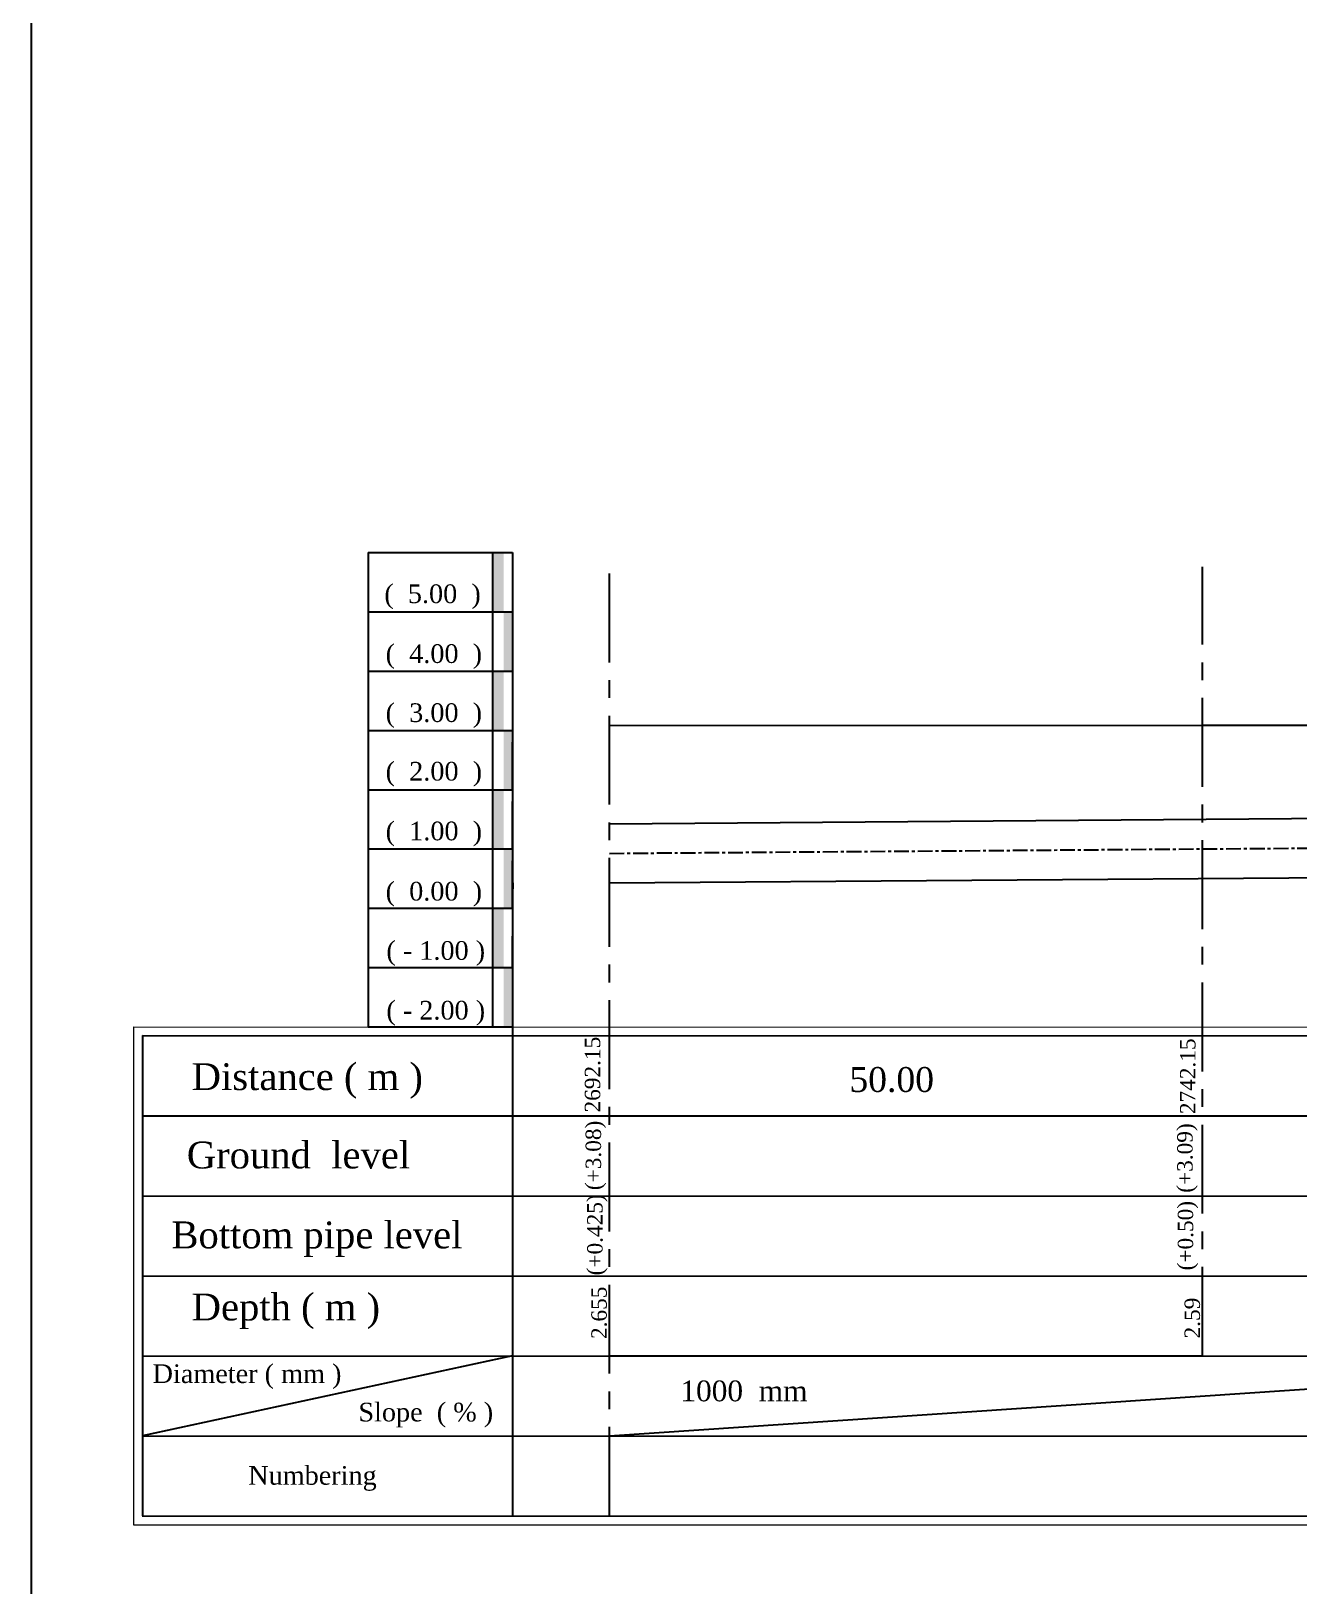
# Model space of a CAD drawing. Header units: inches. Extents: x 1824 to 2531, y 1185 to 2290.
# Drawn here: x 1824.4 to 1931.3, y 1427.7 to 1558.9 of the extents above; entities that cross this region are included whole.
import ezdxf

# ---------------------------------------------------------------- set-up
doc = ezdxf.new("R2010")
doc.units = ezdxf.units.IN
doc.header["$MEASUREMENT"] = 0
doc.linetypes.add('CENTER', pattern=[2, 1.25, -0.25, 0.25, -0.25])
doc.layers.add('4', color=85, linetype='Continuous')
doc.layers.add('KHRRBA', color=6, linetype='Continuous')
doc.layers.add('table3', color=150, linetype='Continuous', lineweight=15)
doc.layers.add('table5', color=5, linetype='Continuous', lineweight=25)
doc.styles.add('ROMANTIC', font='times.ttf')

msp = doc.modelspace()

# ---------------------------------------------------------------- hatches: boundary and pattern name
for points in [[(1864.22, 1514.9), (1863.29, 1514.9), (1863.29, 1509.9), (1864.22, 1509.9)], [(1864.97, 1509.9), (1864.22, 1509.9), (1864.22, 1504.9), (1864.97, 1504.9)], [(1864.22, 1504.9), (1863.29, 1504.9), (1863.29, 1499.9), (1864.22, 1499.9)], [(1864.97, 1499.9), (1864.22, 1499.9), (1864.22, 1494.9), (1864.97, 1494.9)], [(1864.22, 1494.9), (1863.29, 1494.9), (1863.29, 1489.9), (1864.22, 1489.9)], [(1864.97, 1489.9), (1864.22, 1489.9), (1864.22, 1484.9), (1864.97, 1484.9)], [(1864.22, 1484.9), (1863.29, 1484.9), (1863.29, 1479.9), (1864.22, 1479.9)], [(1864.97, 1479.9), (1864.22, 1479.9), (1864.22, 1474.9), (1864.97, 1474.9)]]:
    msp.add_hatch(color=5).paths.add_polyline_path(points)

# ---------------------------------------------------------------- linework, layer by layer
for p, q in [((1824.37, 1684.78), (1824.37, 1184.78)), ((1864.97, 1474.9), (1864.97, 1474.9))]:
    msp.add_line(p, q)
at = {"color": 3}
for p, q in [((1873.17, 1500.3), (1923.14, 1500.35)), ((1923.14, 1500.35), (1973.14, 1500.35))]:
    msp.add_line(p, q, dxfattribs=at)
at = {"color": 5}
for p, q in [((1864.97, 1494.9), (1864.97, 1498.9)), ((1864.97, 1489.9), (1864.97, 1493.9)), ((1873.14, 1492.03), (1973.14, 1492.78)), ((1864.97, 1484.9), (1864.97, 1488.9)), ((1864.97, 1484.9), (1864.97, 1488.7)), ((1864.97, 1484.9), (1864.97, 1488.7)), ((1864.97, 1484.9), (1864.97, 1488.5)), ((1864.97, 1484.9), (1864.97, 1487.78)), ((1873.14, 1487.03), (1973.14, 1487.78)), ((1864.97, 1484.9), (1865.01, 1487.03)), ((1864.97, 1484.9), (1864.97, 1485.4)), ((1864.97, 1484.9), (1864.97, 1483.7)), ((1864.97, 1484.9), (1864.97, 1482.25)), ((1864.97, 1484.9), (1864.97, 1482.9)), ((1864.97, 1484.9), (1864.97, 1482.9)), ((1873.14, 1485.4), (1873.14, 1485.4)), ((1864.97, 1479.9), (1864.97, 1482.55)), ((1864.97, 1479.9), (1864.97, 1482.4)), ((1864.97, 1474.9), (1864.97, 1469.9)), ((1873.14, 1447.14), (1923.14, 1447.14)), ((1873.14, 1440.39), (1973.14, 1447.12))]:
    msp.add_line(p, q, dxfattribs=at)
at = {"color": 1, "linetype": 'CENTER'}
msp.add_line((1873.14, 1489.53), (1973.14, 1490.28), dxfattribs=at)
at = {"layer": '4', "linetype": 'CENTER', "ltscale": 6}
for p, q in [((1873.14, 1433.64), (1873.14, 1513.71)), ((1923.14, 1447.14), (1923.14, 1513.69))]:
    msp.add_line(p, q, dxfattribs=at)
at = {"layer": 'table3'}
for p, q in [((1833.01, 1474.9), (1833.01, 1432.9)), ((1833.01, 1474.9), (2426.47, 1474.74)), ((1833, 1432.9), (2426.47, 1432.74))]:
    msp.add_line(p, q, dxfattribs=at)
at = {"layer": 'table5'}
for p, q in [((1852.8, 1514.9), (1852.8, 1474.9)), ((1852.8, 1514.9), (1864.97, 1514.9)), ((1863.29, 1514.9), (1863.29, 1474.9)), ((1864.97, 1514.9), (1864.97, 1474.9)), ((1852.8, 1509.9), (1864.97, 1509.9)), ((1852.8, 1504.9), (1864.97, 1504.9)), ((1852.8, 1504.9), (1864.97, 1504.9)), ((1852.8, 1499.9), (1864.97, 1499.9)), ((1852.8, 1494.9), (1864.97, 1494.9)), ((1852.8, 1489.9), (1864.97, 1489.9)), ((1852.8, 1489.9), (1864.97, 1489.9)), ((1852.8, 1484.9), (1864.97, 1484.9)), ((1852.8, 1479.9), (1864.97, 1479.9)), ((1852.8, 1474.9), (1864.97, 1474.9)), ((1852.8, 1474.9), (1864.97, 1474.9)), ((1852.8, 1474.9), (1864.97, 1474.9)), ((1864.97, 1474.15), (1864.97, 1433.65)), ((1864.97, 1447.15), (1833.76, 1440.4))]:
    msp.add_line(p, q, dxfattribs=at)
at = {"layer": 'table5', "color": 5}
for p, q in [((1833.76, 1474.15), (1833.76, 1433.65)), ((1833.76, 1474.15), (2425.72, 1473.99)), ((1833.76, 1467.4), (2425.72, 1467.25)), ((1833.76, 1460.65), (2425.72, 1460.5)), ((1833.76, 1453.9), (2425.72, 1453.75)), ((1833.76, 1447.15), (2415.33, 1447)), ((1833.75, 1440.4), (2425.72, 1440.24)), ((1833.75, 1433.65), (2425.72, 1433.49))]:
    msp.add_line(p, q, dxfattribs=at)

# ---------------------------------------------------------------- texts
at = {"layer": 'KHRRBA', "color": 0, "linetype": 'Continuous', "style": 'ROMANTIC'}
for s, height, p in [('(  5.00  )', 1.575, (1854.16, 1510.64)), ('(  4.00  )', 1.575, (1854.27, 1505.59)), ('(  3.00  )', 1.575, (1854.27, 1500.61)), ('(  2.00  )', 1.575, (1854.27, 1495.67)), ('(  1.00  )', 1.575, (1854.27, 1490.63)), ('(  0.00  )', 1.575, (1854.27, 1485.55)), ('( - 1.00 )', 1.575, (1854.33, 1480.55)), ('( - 2.00 )', 1.575, (1854.33, 1475.51)), ('Distance ( m )', 2.268, (1837.91, 1469.56)), ('Ground  level', 2.268, (1837.5, 1462.95)), ('Bottom pipe level', 2.268, (1836.2, 1456.21)), ('Depth ( m )', 2.268, (1837.91, 1450.13)), ('Diameter ( mm )', 1.575, (1834.62, 1444.85)), ('1000  mm', 1.75, (1879.12, 1443.31)), ('Slope  ( %%% )', 1.575, (1851.97, 1441.61)), ('Numbering', 1.575, (1842.68, 1436.27))]:
    msp.add_text(s, height=height, dxfattribs=at).set_placement(p)
at = {"layer": 'KHRRBA', "linetype": 'Continuous', "style": 'ROMANTIC'}
for s, p in [('2692.15', (1872.36, 1467.67)), ('2742.15', (1922.55, 1467.53)), ('(+3.08)', (1872.43, 1461.12)), ('(+3.09)', (1922.31, 1460.9)), ('(+0.425)', (1872.56, 1453.93)), ('(+0.50)', (1922.36, 1454.35)), ('2.655', (1872.91, 1448.56)), ('2.59', (1922.93, 1448.61))]:
    msp.add_text(s, height=1.301, rotation=90, dxfattribs=at).set_placement(p)
msp.add_text('50.00', height=2.1, dxfattribs=at).set_placement((1893.37, 1469.4))

doc.saveas('drawing.dxf')
